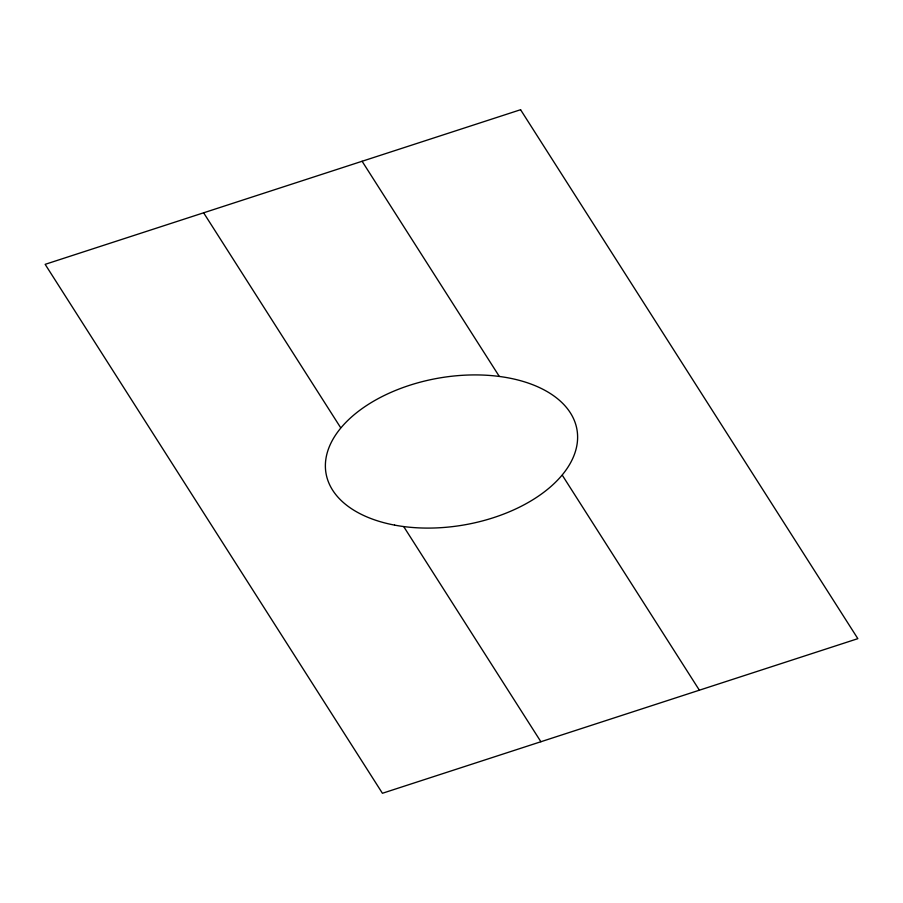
<?xml version="1.0" encoding="UTF-8"?>
<svg xmlns="http://www.w3.org/2000/svg" width="903" height="903" viewBox="0 0 903 903"><rect width="100%" height="100%" fill="white"/><g stroke="black" fill="none" stroke-linecap="round" stroke-linejoin="round"><path stroke-width="1.35" d="M362.103 161.265L499.122 376.145M562.355 475.317L699.373 690.197M203.626 212.803L340.645 427.683M403.878 526.855L540.897 741.735M520.579 109.726L45.15 264.342L382.421 793.274L857.85 638.658L520.579 109.726M394.566 525.106A127.357 74.497 -9.9 0 0 577.423 433.034A127.357 74.497 -9.9 0 0 382.511 396.361A127.357 74.497 -9.9 0 0 394.566 525.106"/></g></svg>
